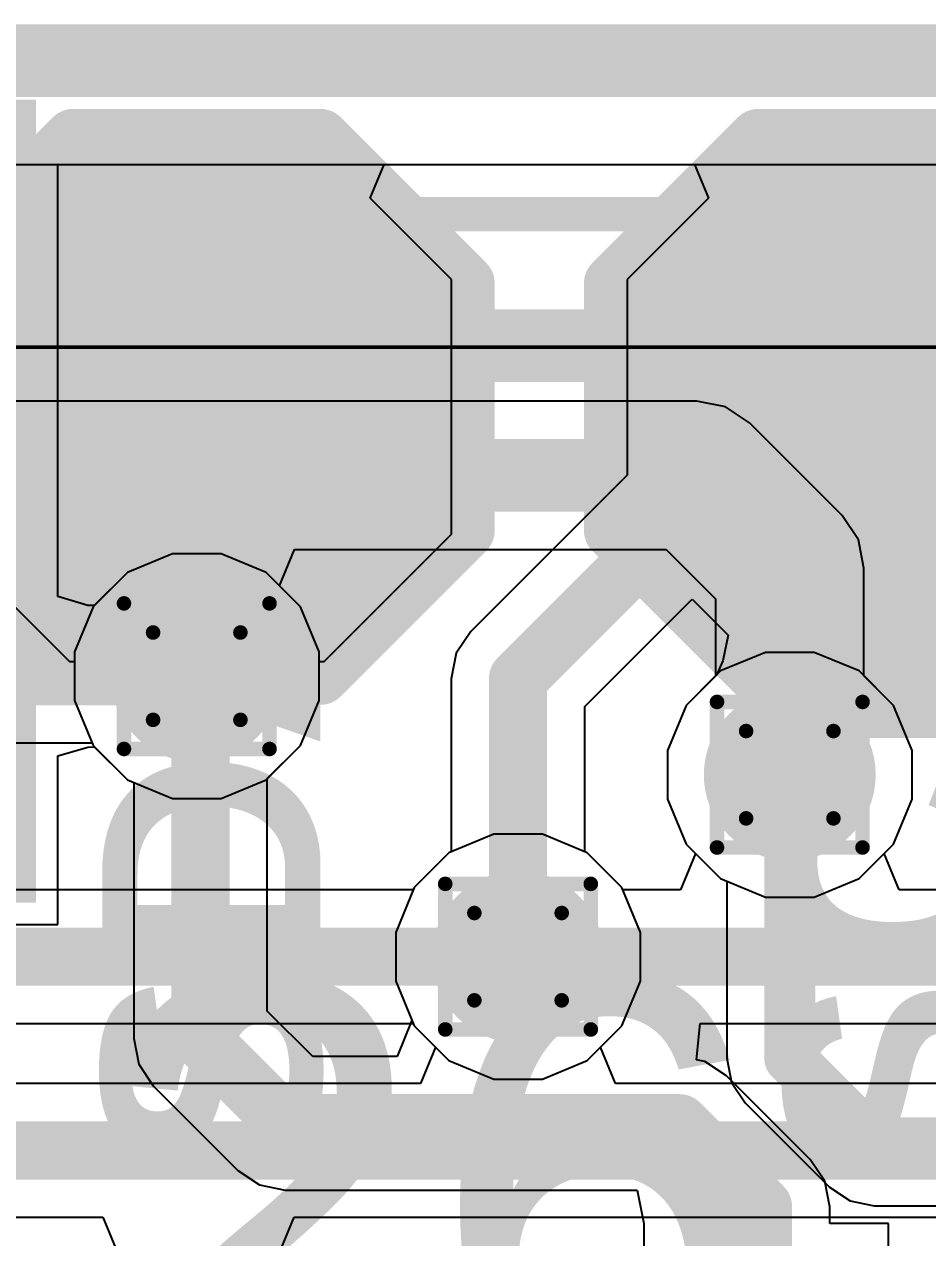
# Model space of a CAD drawing. Header units: inches. Extents: x -11 to 5433, y -4 to 5447.
# Drawn here: x 39.699 to 42.852, y 30.387 to 34.622 of the extents above; entities that cross this region are included whole.
import ezdxf

# ---------------------------------------------------------------- set-up
doc = ezdxf.new("R2010")
doc.units = ezdxf.units.IN
for name, color, linetype in [('Board_outline', 216, 'Continuous'), ('Bottom Layer', 5, 'Continuous'), ('Bottom Overlay', 54, 'Continuous'), ('Bottom Solder', 6, 'Continuous'), ('Drill Drawing', 1, 'Continuous'), ('Ground', 16, 'Continuous'), ('Mechanical 4', 56, 'Continuous'), ('Power', 76, 'Continuous'), ('Top Layer', 1, 'Continuous'), ('Top Overlay', 2, 'Continuous'), ('Top Paste', 8, 'Continuous'), ('Top Solder', 216, 'Continuous'), ('Via Holes', 16, 'Continuous')]:
    doc.layers.add(name, color=color, linetype=linetype)
doc.styles.add('Arial', font='', dxfattribs={"height": 0.2})
doc.styles.add('Arial_Bold', font='', dxfattribs={"height": 0.2})
doc.styles.get('Arial').set_extended_font_data('Arial')
doc.styles.get('Arial_Bold').set_extended_font_data('Arial', bold=True)

# ---------------------------------------------------------------- blocks, each defined once
blk = doc.blocks.new('SM06B_GHS_TB_LF__SN__B_1')
at = {"layer": 'Bottom Solder'}
blk.add_hatch(color=6, dxfattribs=at).paths.add_polyline_path([(-5.5254, 3.1497), (-4.4238, 3.1497), (-4.4238, 0.3481), (-5.5254, 0.3481)])
at = {"layer": 'Bottom Overlay'}
blk.add_lwpolyline([(-4.3101, 2.75, 0.12, 0.12, 0), (-0.45, 2.75, 0.12, 0.12, 0)], format="xyseb", dxfattribs=at)
blk.add_lwpolyline([(-4.3401, 2.75, 0.06, 0.06, 1), (-4.2801, 2.75, 0.06, 0.06, 1)], format="xyseb", close=True, dxfattribs=at)
blk = doc.blocks.new('T__________134')
at = {"layer": 'Top Layer'}
blk.add_hatch(color=1, dxfattribs=at).paths.add_polyline_path([(0.381, 0.762), (-0.381, 0.762), (-0.762, 0.381), (-0.762, -0.381), (-0.381, -0.762), (0.381, -0.762), (0.762, -0.381), (0.762, 0.381)])
at = {"layer": 'Top Paste'}
blk.add_hatch(color=8, dxfattribs=at).paths.add_polyline_path([(0.381, 0.762), (-0.381, 0.762), (-0.762, 0.381), (-0.762, -0.381), (-0.381, -0.762), (0.381, -0.762), (0.762, -0.381), (0.762, 0.381)])
at = {"layer": 'Top Solder'}
blk.add_hatch(color=216, dxfattribs=at).paths.add_polyline_path([(0.4318, 0.8636), (-0.4318, 0.8636), (-0.8636, 0.4318), (-0.8636, -0.4318), (-0.4318, -0.8636), (0.4318, -0.8636), (0.8636, -0.4318), (0.8636, 0.4318)])
at = {"layer": 'Top Overlay'}
for points in [[(-0.9398, 0.4318, 0.2, 0.2, 0), (-0.4318, 0.9398, 0.2, 0.2, 0)], [(-0.4318, 0.9398, 0.2, 0.2, 0), (0.4318, 0.9398, 0.2, 0.2, 0)], [(0.4318, 0.9398, 0.2, 0.2, 0), (0.9398, 0.4318, 0.2, 0.2, 0)], [(-0.9398, -0.4318, 0.2, 0.2, 0), (-0.9398, 0.4318, 0.2, 0.2, 0)], [(0.9398, -0.4318, 0.2, 0.2, 0), (0.9398, 0.4318, 0.2, 0.2, 0)], [(-0.9398, -0.4318, 0.2, 0.2, 0), (-0.4318, -0.9398, 0.2, 0.2, 0)], [(0.4318, -0.9398, 0.2, 0.2, 0), (0.9398, -0.4318, 0.2, 0.2, 0)], [(-0.4318, -0.9398, 0.2, 0.2, 0), (0.4318, -0.9398, 0.2, 0.2, 0)]]:
    blk.add_lwpolyline(points, format="xyseb", dxfattribs=at)
for points in [[(-0.4818, 0.9398, 0.1, 0.1, 1), (-0.3818, 0.9398, 0.1, 0.1, 1)], [(-0.4818, 0.9398, 0.1, 0.1, 1), (-0.3818, 0.9398, 0.1, 0.1, 1)], [(0.3818, 0.9398, 0.1, 0.1, 1), (0.4818, 0.9398, 0.1, 0.1, 1)], [(0.3818, 0.9398, 0.1, 0.1, 1), (0.4818, 0.9398, 0.1, 0.1, 1)], [(-0.9898, 0.4318, 0.1, 0.1, 1), (-0.8898, 0.4318, 0.1, 0.1, 1)], [(-0.9898, 0.4318, 0.1, 0.1, 1), (-0.8898, 0.4318, 0.1, 0.1, 1)], [(0.8898, 0.4318, 0.1, 0.1, 1), (0.9898, 0.4318, 0.1, 0.1, 1)], [(0.8898, 0.4318, 0.1, 0.1, 1), (0.9898, 0.4318, 0.1, 0.1, 1)], [(-0.9898, -0.4318, 0.1, 0.1, 1), (-0.8898, -0.4318, 0.1, 0.1, 1)], [(-0.9898, -0.4318, 0.1, 0.1, 1), (-0.8898, -0.4318, 0.1, 0.1, 1)], [(0.8898, -0.4318, 0.1, 0.1, 1), (0.9898, -0.4318, 0.1, 0.1, 1)], [(0.8898, -0.4318, 0.1, 0.1, 1), (0.9898, -0.4318, 0.1, 0.1, 1)], [(-0.4818, -0.9398, 0.1, 0.1, 1), (-0.3818, -0.9398, 0.1, 0.1, 1)], [(-0.4818, -0.9398, 0.1, 0.1, 1), (-0.3818, -0.9398, 0.1, 0.1, 1)], [(0.3818, -0.9398, 0.1, 0.1, 1), (0.4818, -0.9398, 0.1, 0.1, 1)], [(0.3818, -0.9398, 0.1, 0.1, 1), (0.4818, -0.9398, 0.1, 0.1, 1)]]:
    blk.add_lwpolyline(points, format="xyseb", close=True, dxfattribs=at)
blk = doc.blocks.new('T__________136')
at = {"layer": 'Top Layer'}
blk.add_hatch(color=1, dxfattribs=at).paths.add_polyline_path([(0.381, 0.762), (-0.381, 0.762), (-0.762, 0.381), (-0.762, -0.381), (-0.381, -0.762), (0.381, -0.762), (0.762, -0.381), (0.762, 0.381)])
at = {"layer": 'Top Paste'}
blk.add_hatch(color=8, dxfattribs=at).paths.add_polyline_path([(0.381, 0.762), (-0.381, 0.762), (-0.762, 0.381), (-0.762, -0.381), (-0.381, -0.762), (0.381, -0.762), (0.762, -0.381), (0.762, 0.381)])
at = {"layer": 'Top Solder'}
blk.add_hatch(color=216, dxfattribs=at).paths.add_polyline_path([(0.4318, 0.8636), (-0.4318, 0.8636), (-0.8636, 0.4318), (-0.8636, -0.4318), (-0.4318, -0.8636), (0.4318, -0.8636), (0.8636, -0.4318), (0.8636, 0.4318)])
at = {"layer": 'Top Overlay'}
for points in [[(-0.4318, 0.9398, 0.2, 0.2, 0), (-0.9398, 0.4318, 0.2, 0.2, 0)], [(0.4318, 0.9398, 0.2, 0.2, 0), (-0.4318, 0.9398, 0.2, 0.2, 0)], [(0.9398, 0.4318, 0.2, 0.2, 0), (0.4318, 0.9398, 0.2, 0.2, 0)], [(-0.9398, 0.4318, 0.2, 0.2, 0), (-0.9398, -0.4318, 0.2, 0.2, 0)], [(0.9398, 0.4318, 0.2, 0.2, 0), (0.9398, -0.4318, 0.2, 0.2, 0)], [(-0.4318, -0.9398, 0.2, 0.2, 0), (-0.9398, -0.4318, 0.2, 0.2, 0)], [(0.9398, -0.4318, 0.2, 0.2, 0), (0.4318, -0.9398, 0.2, 0.2, 0)], [(0.4318, -0.9398, 0.2, 0.2, 0), (-0.4318, -0.9398, 0.2, 0.2, 0)]]:
    blk.add_lwpolyline(points, format="xyseb", dxfattribs=at)
for points in [[(-0.4818, 0.9398, 0.1, 0.1, 1), (-0.3818, 0.9398, 0.1, 0.1, 1)], [(-0.4818, 0.9398, 0.1, 0.1, 1), (-0.3818, 0.9398, 0.1, 0.1, 1)], [(0.3818, 0.9398, 0.1, 0.1, 1), (0.4818, 0.9398, 0.1, 0.1, 1)], [(0.3818, 0.9398, 0.1, 0.1, 1), (0.4818, 0.9398, 0.1, 0.1, 1)], [(-0.9898, 0.4318, 0.1, 0.1, 1), (-0.8898, 0.4318, 0.1, 0.1, 1)], [(-0.9898, 0.4318, 0.1, 0.1, 1), (-0.8898, 0.4318, 0.1, 0.1, 1)], [(0.8898, 0.4318, 0.1, 0.1, 1), (0.9898, 0.4318, 0.1, 0.1, 1)], [(0.8898, 0.4318, 0.1, 0.1, 1), (0.9898, 0.4318, 0.1, 0.1, 1)], [(-0.9898, -0.4318, 0.1, 0.1, 1), (-0.8898, -0.4318, 0.1, 0.1, 1)], [(-0.9898, -0.4318, 0.1, 0.1, 1), (-0.8898, -0.4318, 0.1, 0.1, 1)], [(0.8898, -0.4318, 0.1, 0.1, 1), (0.9898, -0.4318, 0.1, 0.1, 1)], [(0.8898, -0.4318, 0.1, 0.1, 1), (0.9898, -0.4318, 0.1, 0.1, 1)], [(-0.4818, -0.9398, 0.1, 0.1, 1), (-0.3818, -0.9398, 0.1, 0.1, 1)], [(-0.4818, -0.9398, 0.1, 0.1, 1), (-0.3818, -0.9398, 0.1, 0.1, 1)], [(0.3818, -0.9398, 0.1, 0.1, 1), (0.4818, -0.9398, 0.1, 0.1, 1)], [(0.3818, -0.9398, 0.1, 0.1, 1), (0.4818, -0.9398, 0.1, 0.1, 1)]]:
    blk.add_lwpolyline(points, format="xyseb", close=True, dxfattribs=at)

msp = doc.modelspace()

# ---------------------------------------------------------------- hatches: boundary and pattern name
at = {"layer": 'Bottom Layer'}
h = msp.add_hatch(color=5, dxfattribs=at)
edge = h.paths.add_edge_path()
edge.add_arc((40.3006, 32.3469), 0.3, 0, 360)
h = msp.add_hatch(color=5, dxfattribs=at)
edge = h.paths.add_edge_path()
edge.add_arc((42.3704, 32.003), 0.3, 0, 360)
h = msp.add_hatch(color=5, dxfattribs=at)
edge = h.paths.add_edge_path()
edge.add_arc((41.4219, 31.368), 0.3, 0, 360)
at = {"layer": 'Ground'}
h = msp.add_hatch(color=16, dxfattribs=at)
edge = h.paths.add_edge_path()
edge.add_arc((40.3006, 32.3469), 0.3, 0, 360)
h = msp.add_hatch(color=16, dxfattribs=at)
edge = h.paths.add_edge_path()
edge.add_arc((42.3704, 32.003), 0.3, 0, 360)
h = msp.add_hatch(color=16, dxfattribs=at)
edge = h.paths.add_edge_path()
edge.add_arc((41.4219, 31.368), 0.3, 0, 360)
at = {"layer": 'Power'}
h = msp.add_hatch(color=76, dxfattribs=at)
edge = h.paths.add_edge_path()
edge.add_arc((40.3006, 32.3469), 0.3, 0, 360)
h = msp.add_hatch(color=76, dxfattribs=at)
edge = h.paths.add_edge_path()
edge.add_arc((42.3704, 32.003), 0.3, 0, 360)
h = msp.add_hatch(color=76, dxfattribs=at)
edge = h.paths.add_edge_path()
edge.add_arc((41.4219, 31.368), 0.3, 0, 360)
at = {"layer": 'Top Layer'}
h = msp.add_hatch(color=1, dxfattribs=at)
edge = h.paths.add_edge_path()
edge.add_arc((40.3006, 32.3469), 0.3, 0, 360)
h = msp.add_hatch(color=1, dxfattribs=at)
edge = h.paths.add_edge_path()
edge.add_arc((42.3704, 32.003), 0.3, 0, 360)
h = msp.add_hatch(color=1, dxfattribs=at)
edge = h.paths.add_edge_path()
edge.add_arc((41.4219, 31.368), 0.3, 0, 360)
at = {"layer": 'Via Holes'}
h = msp.add_hatch(color=7, dxfattribs=at)
edge = h.paths.add_edge_path()
edge.add_arc((40.3006, 32.3469), 0.15, 0, 360)
h = msp.add_hatch(color=7, dxfattribs=at)
edge = h.paths.add_edge_path()
edge.add_arc((42.3704, 32.003), 0.15, 0, 360)
h = msp.add_hatch(color=7, dxfattribs=at)
edge = h.paths.add_edge_path()
edge.add_arc((41.4219, 31.368), 0.15, 0, 360)

# ---------------------------------------------------------------- linework, layer by layer
at = {"layer": 'Board_outline'}
msp.add_lwpolyline([(-9.9266, 34.495, 0.254, 0.254, 0), (66.0654, 34.495, 0.254, 0.254, 0)], format="xyseb", dxfattribs=at)
at = {"layer": 'Bottom Layer'}
for p, q in [((39.8159, 34.1324), (46.0936, 34.1324)), ((39.8159, 32.6244), (39.8159, 34.1324)), ((40.2157, 32.7739), (40.0587, 32.7089)), ((40.3856, 32.7739), (40.2157, 32.7739)), ((40.5425, 32.7089), (40.3856, 32.7739)), ((40.0587, 32.7089), (39.9429, 32.593)), ((40.6626, 32.5888), (40.5425, 32.7089)), ((39.9202, 32.5941), (39.8159, 32.6244)), ((39.9429, 32.593), (39.9202, 32.5941)), ((40.7276, 32.4318), (40.6626, 32.5888)), ((40.7276, 32.262), (40.7276, 32.4318)), ((42.2855, 32.43), (42.1285, 32.365)), ((42.4554, 32.43), (42.2855, 32.43)), ((42.6123, 32.365), (42.4554, 32.43)), ((42.1285, 32.365), (42.0084, 32.2449)), ((42.7324, 32.2449), (42.6123, 32.365)), ((40.6626, 32.105), (40.7276, 32.262)), ((42.0084, 32.2449), (41.9434, 32.0879)), ((42.7974, 32.0879), (42.7324, 32.2449)), ((39.9202, 32.0997), (39.9429, 32.1008)), ((39.9429, 32.1008), (40.0587, 31.9849)), ((40.5468, 31.9893), (40.6626, 32.105)), ((39.8159, 32.0694), (39.9202, 32.0997)), ((39.8159, 31.4807), (39.8159, 32.0694)), ((41.9434, 32.0879), (41.9434, 31.9181)), ((42.7974, 31.9181), (42.7974, 32.0879)), ((40.0587, 31.9849), (40.0807, 31.9758)), ((40.0807, 31.9758), (40.0807, 31.0819)), ((40.5468, 31.1784), (40.5468, 31.9893)), ((41.9434, 31.9181), (42.0084, 31.7611)), ((42.7324, 31.7611), (42.7974, 31.9181)), ((41.337, 31.795), (41.18, 31.73)), ((41.5068, 31.795), (41.337, 31.795)), ((41.6638, 31.73), (41.5068, 31.795)), ((41.18, 31.73), (41.0599, 31.6099)), ((41.7839, 31.6099), (41.6638, 31.73)), ((42.0415, 31.7281), (41.9889, 31.6011)), ((42.0084, 31.7611), (42.0415, 31.7281)), ((42.6994, 31.7281), (42.7324, 31.7611)), ((42.752, 31.6011), (42.6994, 31.7281)), ((41.0599, 31.6099), (40.9949, 31.4529)), ((41.7875, 31.6011), (41.7839, 31.6099)), ((41.9889, 31.6011), (41.7875, 31.6011)), ((43.0508, 31.6011), (42.752, 31.6011)), ((38.5619, 31.4807), (39.8159, 31.4807)), ((40.9949, 31.4529), (40.9949, 31.2831)), ((40.9949, 31.2831), (41.0513, 31.1469)), ((40.7054, 31.0199), (40.5468, 31.1784)), ((41.0513, 31.1469), (41.0002, 31.0199)), ((42.0452, 31.0079), (42.0578, 31.1349)), ((42.0578, 31.1349), (42.9543, 31.1349)), ((40.0807, 31.0819), (40.0984, 30.9927)), ((41.0002, 31.0199), (40.7054, 31.0199)), ((42.0744, 31.0021), (42.0452, 31.0079)), ((42.15, 30.9516), (42.0744, 31.0021)), ((40.0984, 30.9927), (40.149, 30.9171)), ((40.149, 30.9171), (40.444, 30.622)), ((42.4417, 30.6599), (42.15, 30.9516)), ((40.444, 30.622), (40.5197, 30.5715)), ((42.4922, 30.5843), (42.4417, 30.6599)), ((42.51, 30.4951), (42.4922, 30.5843)), ((40.5197, 30.5715), (40.6089, 30.5537)), ((40.6089, 30.5537), (41.8377, 30.5537)), ((41.8377, 30.5537), (41.861, 30.4364)), ((42.51, 30.4364), (42.51, 30.4951)), ((41.861, 30.4364), (41.8609, 30.4364)), ((41.8609, 30.4364), (41.861, 30.4364)), ((41.861, 30.4364), (41.861, 28.4824)), ((42.715, 30.4364), (42.51, 30.4364)), ((42.715, 28.4824), (42.715, 30.4364))]:
    msp.add_line(p, q, dxfattribs=at)
for points in [[(40.3006, 32.3469, 0.2032, 0.2032, 0), (40.3138, 32.3338, 0.2032, 0.2032, 0)], [(40.3138, 31.0819, 0.2032, 0.2032, 0), (40.3138, 32.3338, 0.2032, 0.2032, 0)], [(41.4219, 31.368, 0.2032, 0.2032, 0), (43.0508, 31.368, 0.2032, 0.2032, 0)], [(40.3138, 31.0819, 0.2032, 0.2032, 0), (40.6089, 30.7868, 0.2032, 0.2032, 0)], [(40.6089, 30.7868, 0.2032, 0.2032, 0), (41.9852, 30.7868, 0.2032, 0.2032, 0)], [(41.9852, 30.7868, 0.2032, 0.2032, 0), (42.2769, 30.4951, 0.2032, 0.2032, 0)], [(42.2769, 29.4704, 0.2032, 0.2032, 0), (42.2769, 30.4951, 0.2032, 0.2032, 0)]]:
    msp.add_lwpolyline(points, format="xyseb", dxfattribs=at)
for points in [[(40.2498, 32.3469, 0.1016, 0.1016, 1), (40.3514, 32.3469, 0.1016, 0.1016, 1)], [(40.263, 32.3338, 0.1016, 0.1016, 1), (40.3646, 32.3338, 0.1016, 0.1016, 1)], [(40.263, 32.3338, 0.1016, 0.1016, 1), (40.3646, 32.3338, 0.1016, 0.1016, 1)], [(41.3711, 31.368, 0.1016, 0.1016, 1), (41.4727, 31.368, 0.1016, 0.1016, 1)], [(40.263, 31.0819, 0.1016, 0.1016, 1), (40.3646, 31.0819, 0.1016, 0.1016, 1)], [(40.263, 31.0819, 0.1016, 0.1016, 1), (40.3646, 31.0819, 0.1016, 0.1016, 1)], [(40.5581, 30.7868, 0.1016, 0.1016, 1), (40.6597, 30.7868, 0.1016, 0.1016, 1)], [(40.5581, 30.7868, 0.1016, 0.1016, 1), (40.6597, 30.7868, 0.1016, 0.1016, 1)], [(41.9344, 30.7868, 0.1016, 0.1016, 1), (42.036, 30.7868, 0.1016, 0.1016, 1)], [(41.9344, 30.7868, 0.1016, 0.1016, 1), (42.036, 30.7868, 0.1016, 0.1016, 1)], [(42.2261, 30.4951, 0.1016, 0.1016, 1), (42.3277, 30.4951, 0.1016, 0.1016, 1)], [(42.2261, 30.4951, 0.1016, 0.1016, 1), (42.3277, 30.4951, 0.1016, 0.1016, 1)]]:
    msp.add_lwpolyline(points, format="xyseb", close=True, dxfattribs=at)
at = {"layer": 'Drill Drawing'}
for points in [[(40.0466, 32.6009, 0.0508, 0.0508, 0), (40.5546, 32.6009, 0.0508, 0.0508, 0)], [(40.0466, 32.0929, 0.0508, 0.0508, 0), (40.0466, 32.6009, 0.0508, 0.0508, 0)], [(40.5546, 32.0929, 0.0508, 0.0508, 0), (40.5546, 32.6009, 0.0508, 0.0508, 0)], [(40.1482, 32.4993, 0.0508, 0.0508, 0), (40.453, 32.4993, 0.0508, 0.0508, 0)], [(40.1482, 32.1945, 0.0508, 0.0508, 0), (40.1482, 32.4993, 0.0508, 0.0508, 0)], [(40.453, 32.1945, 0.0508, 0.0508, 0), (40.453, 32.4993, 0.0508, 0.0508, 0)], [(42.1164, 32.257, 0.0508, 0.0508, 0), (42.6244, 32.257, 0.0508, 0.0508, 0)], [(42.1164, 31.749, 0.0508, 0.0508, 0), (42.1164, 32.257, 0.0508, 0.0508, 0)], [(42.6244, 31.749, 0.0508, 0.0508, 0), (42.6244, 32.257, 0.0508, 0.0508, 0)], [(40.1482, 32.1945, 0.0508, 0.0508, 0), (40.453, 32.1945, 0.0508, 0.0508, 0)], [(42.218, 32.1554, 0.0508, 0.0508, 0), (42.5228, 32.1554, 0.0508, 0.0508, 0)], [(42.218, 31.8506, 0.0508, 0.0508, 0), (42.218, 32.1554, 0.0508, 0.0508, 0)], [(42.5228, 31.8506, 0.0508, 0.0508, 0), (42.5228, 32.1554, 0.0508, 0.0508, 0)], [(40.0466, 32.0929, 0.0508, 0.0508, 0), (40.5546, 32.0929, 0.0508, 0.0508, 0)], [(42.218, 31.8506, 0.0508, 0.0508, 0), (42.5228, 31.8506, 0.0508, 0.0508, 0)], [(42.1164, 31.749, 0.0508, 0.0508, 0), (42.6244, 31.749, 0.0508, 0.0508, 0)], [(41.1679, 31.622, 0.0508, 0.0508, 0), (41.6759, 31.622, 0.0508, 0.0508, 0)], [(41.1679, 31.114, 0.0508, 0.0508, 0), (41.1679, 31.622, 0.0508, 0.0508, 0)], [(41.6759, 31.114, 0.0508, 0.0508, 0), (41.6759, 31.622, 0.0508, 0.0508, 0)], [(41.2695, 31.5204, 0.0508, 0.0508, 0), (41.5743, 31.5204, 0.0508, 0.0508, 0)], [(41.2695, 31.2156, 0.0508, 0.0508, 0), (41.2695, 31.5204, 0.0508, 0.0508, 0)], [(41.5743, 31.2156, 0.0508, 0.0508, 0), (41.5743, 31.5204, 0.0508, 0.0508, 0)], [(41.2695, 31.2156, 0.0508, 0.0508, 0), (41.5743, 31.2156, 0.0508, 0.0508, 0)], [(41.1679, 31.114, 0.0508, 0.0508, 0), (41.6759, 31.114, 0.0508, 0.0508, 0)]]:
    msp.add_lwpolyline(points, format="xyseb", dxfattribs=at)
for points in [[(40.0339, 32.6009, 0.0254, 0.0254, 1), (40.0593, 32.6009, 0.0254, 0.0254, 1)], [(40.0339, 32.6009, 0.0254, 0.0254, 1), (40.0593, 32.6009, 0.0254, 0.0254, 1)], [(40.5419, 32.6009, 0.0254, 0.0254, 1), (40.5673, 32.6009, 0.0254, 0.0254, 1)], [(40.5419, 32.6009, 0.0254, 0.0254, 1), (40.5673, 32.6009, 0.0254, 0.0254, 1)], [(40.1355, 32.4993, 0.0254, 0.0254, 1), (40.1609, 32.4993, 0.0254, 0.0254, 1)], [(40.1355, 32.4993, 0.0254, 0.0254, 1), (40.1609, 32.4993, 0.0254, 0.0254, 1)], [(40.4403, 32.4993, 0.0254, 0.0254, 1), (40.4657, 32.4993, 0.0254, 0.0254, 1)], [(40.4403, 32.4993, 0.0254, 0.0254, 1), (40.4657, 32.4993, 0.0254, 0.0254, 1)], [(42.1037, 32.257, 0.0254, 0.0254, 1), (42.1291, 32.257, 0.0254, 0.0254, 1)], [(42.1037, 32.257, 0.0254, 0.0254, 1), (42.1291, 32.257, 0.0254, 0.0254, 1)], [(42.6117, 32.257, 0.0254, 0.0254, 1), (42.6371, 32.257, 0.0254, 0.0254, 1)], [(42.6117, 32.257, 0.0254, 0.0254, 1), (42.6371, 32.257, 0.0254, 0.0254, 1)], [(40.1355, 32.1945, 0.0254, 0.0254, 1), (40.1609, 32.1945, 0.0254, 0.0254, 1)], [(40.1355, 32.1945, 0.0254, 0.0254, 1), (40.1609, 32.1945, 0.0254, 0.0254, 1)], [(40.4403, 32.1945, 0.0254, 0.0254, 1), (40.4657, 32.1945, 0.0254, 0.0254, 1)], [(40.4403, 32.1945, 0.0254, 0.0254, 1), (40.4657, 32.1945, 0.0254, 0.0254, 1)], [(42.2053, 32.1554, 0.0254, 0.0254, 1), (42.2307, 32.1554, 0.0254, 0.0254, 1)], [(42.2053, 32.1554, 0.0254, 0.0254, 1), (42.2307, 32.1554, 0.0254, 0.0254, 1)], [(42.5101, 32.1554, 0.0254, 0.0254, 1), (42.5355, 32.1554, 0.0254, 0.0254, 1)], [(42.5101, 32.1554, 0.0254, 0.0254, 1), (42.5355, 32.1554, 0.0254, 0.0254, 1)], [(40.0339, 32.0929, 0.0254, 0.0254, 1), (40.0593, 32.0929, 0.0254, 0.0254, 1)], [(40.0339, 32.0929, 0.0254, 0.0254, 1), (40.0593, 32.0929, 0.0254, 0.0254, 1)], [(40.5419, 32.0929, 0.0254, 0.0254, 1), (40.5673, 32.0929, 0.0254, 0.0254, 1)], [(40.5419, 32.0929, 0.0254, 0.0254, 1), (40.5673, 32.0929, 0.0254, 0.0254, 1)], [(42.2053, 31.8506, 0.0254, 0.0254, 1), (42.2307, 31.8506, 0.0254, 0.0254, 1)], [(42.2053, 31.8506, 0.0254, 0.0254, 1), (42.2307, 31.8506, 0.0254, 0.0254, 1)], [(42.5101, 31.8506, 0.0254, 0.0254, 1), (42.5355, 31.8506, 0.0254, 0.0254, 1)], [(42.5101, 31.8506, 0.0254, 0.0254, 1), (42.5355, 31.8506, 0.0254, 0.0254, 1)], [(42.1037, 31.749, 0.0254, 0.0254, 1), (42.1291, 31.749, 0.0254, 0.0254, 1)], [(42.1037, 31.749, 0.0254, 0.0254, 1), (42.1291, 31.749, 0.0254, 0.0254, 1)], [(42.6117, 31.749, 0.0254, 0.0254, 1), (42.6371, 31.749, 0.0254, 0.0254, 1)], [(42.6117, 31.749, 0.0254, 0.0254, 1), (42.6371, 31.749, 0.0254, 0.0254, 1)], [(41.1552, 31.622, 0.0254, 0.0254, 1), (41.1806, 31.622, 0.0254, 0.0254, 1)], [(41.1552, 31.622, 0.0254, 0.0254, 1), (41.1806, 31.622, 0.0254, 0.0254, 1)], [(41.6632, 31.622, 0.0254, 0.0254, 1), (41.6886, 31.622, 0.0254, 0.0254, 1)], [(41.6632, 31.622, 0.0254, 0.0254, 1), (41.6886, 31.622, 0.0254, 0.0254, 1)], [(41.2568, 31.5204, 0.0254, 0.0254, 1), (41.2822, 31.5204, 0.0254, 0.0254, 1)], [(41.2568, 31.5204, 0.0254, 0.0254, 1), (41.2822, 31.5204, 0.0254, 0.0254, 1)], [(41.5616, 31.5204, 0.0254, 0.0254, 1), (41.587, 31.5204, 0.0254, 0.0254, 1)], [(41.5616, 31.5204, 0.0254, 0.0254, 1), (41.587, 31.5204, 0.0254, 0.0254, 1)], [(41.2568, 31.2156, 0.0254, 0.0254, 1), (41.2822, 31.2156, 0.0254, 0.0254, 1)], [(41.2568, 31.2156, 0.0254, 0.0254, 1), (41.2822, 31.2156, 0.0254, 0.0254, 1)], [(41.5616, 31.2156, 0.0254, 0.0254, 1), (41.587, 31.2156, 0.0254, 0.0254, 1)], [(41.5616, 31.2156, 0.0254, 0.0254, 1), (41.587, 31.2156, 0.0254, 0.0254, 1)], [(41.1552, 31.114, 0.0254, 0.0254, 1), (41.1806, 31.114, 0.0254, 0.0254, 1)], [(41.1552, 31.114, 0.0254, 0.0254, 1), (41.1806, 31.114, 0.0254, 0.0254, 1)], [(41.6632, 31.114, 0.0254, 0.0254, 1), (41.6886, 31.114, 0.0254, 0.0254, 1)], [(41.6632, 31.114, 0.0254, 0.0254, 1), (41.6886, 31.114, 0.0254, 0.0254, 1)]]:
    msp.add_lwpolyline(points, format="xyseb", close=True, dxfattribs=at)
at = {"layer": 'Ground'}
for p, q in [((32.6013, 34.1324), (46.0936, 34.1324)), ((42.0465, 33.3071), (33.9396, 33.3071)), ((42.1456, 33.2873), (42.0465, 33.3071)), ((42.2296, 33.2312), (42.1456, 33.2873)), ((42.5535, 32.9073), (42.2296, 33.2312)), ((42.6097, 32.8233), (42.5535, 32.9073)), ((42.6294, 32.7242), (42.6097, 32.8233)), ((40.5893, 32.6621), (40.6419, 32.7891)), ((40.6419, 32.7891), (41.9392, 32.7891)), ((41.9392, 32.7891), (42.1114, 32.6169)), ((42.6294, 32.3479), (42.6294, 32.7242)), ((40.6626, 32.5888), (40.5893, 32.6621)), ((42.1114, 32.6169), (42.1114, 32.3479)), ((40.7276, 32.4318), (40.6626, 32.5888)), ((40.7276, 32.262), (40.7276, 32.4318)), ((42.1114, 32.3479), (42.0084, 32.2449)), ((42.7324, 32.2449), (42.6294, 32.3479)), ((40.6626, 32.105), (40.7276, 32.262)), ((42.0084, 32.2449), (41.9434, 32.0879)), ((42.7974, 32.0879), (42.7324, 32.2449)), ((36.0483, 32.1138), (39.935, 32.1138)), ((39.935, 32.1138), (39.9386, 32.105)), ((39.9386, 32.105), (40.0587, 31.9849)), ((40.5425, 31.9849), (40.6626, 32.105)), ((41.9434, 32.0879), (41.9434, 31.9181)), ((42.7974, 31.9181), (42.7974, 32.0879)), ((40.0587, 31.9849), (40.2157, 31.9199)), ((40.3856, 31.9199), (40.5425, 31.9849)), ((40.2157, 31.9199), (40.3856, 31.9199)), ((41.9434, 31.9181), (42.0084, 31.7611)), ((42.7324, 31.7611), (42.7974, 31.9181)), ((41.337, 31.795), (41.18, 31.73)), ((41.5068, 31.795), (41.337, 31.795)), ((41.6638, 31.73), (41.5068, 31.795)), ((41.18, 31.73), (41.0599, 31.6099)), ((41.7839, 31.6099), (41.6638, 31.73)), ((42.0084, 31.7611), (42.1285, 31.641)), ((42.6123, 31.641), (42.7324, 31.7611)), ((42.1285, 31.641), (42.2855, 31.576)), ((42.4554, 31.576), (42.6123, 31.641)), ((41.0563, 31.6011), (37.1561, 31.6011)), ((41.0599, 31.6099), (41.0563, 31.6011)), ((41.8489, 31.4529), (41.7839, 31.6099)), ((42.2855, 31.576), (42.4554, 31.576)), ((41.8489, 31.2831), (41.8489, 31.4529)), ((41.7839, 31.1261), (41.8489, 31.2831)), ((37.2526, 31.1349), (41.0563, 31.1349)), ((41.0563, 31.1349), (41.0599, 31.1261)), ((41.0599, 31.1261), (41.18, 31.006)), ((41.6638, 31.006), (41.7839, 31.1261)), ((41.18, 31.006), (41.337, 30.941)), ((41.5068, 30.941), (41.6638, 31.006)), ((41.337, 30.941), (41.5068, 30.941))]:
    msp.add_line(p, q, dxfattribs=at)
for points in [[(33.9396, 33.0481, 0.254, 0.254, 0), (42.0465, 33.0481, 0.254, 0.254, 0)], [(42.0465, 33.0481, 0.254, 0.254, 0), (42.3704, 32.7242, 0.254, 0.254, 0)], [(42.3704, 32.003, 0.254, 0.254, 0), (42.3704, 32.7242, 0.254, 0.254, 0)], [(35.9518, 32.3469, 0.2032, 0.2032, 0), (40.3006, 32.3469, 0.2032, 0.2032, 0)], [(37.1561, 31.368, 0.2032, 0.2032, 0), (41.4219, 31.368, 0.2032, 0.2032, 0)]]:
    msp.add_lwpolyline(points, format="xyseb", dxfattribs=at)
for points in [[(41.983, 33.0481, 0.127, 0.127, 1), (42.11, 33.0481, 0.127, 0.127, 1)], [(41.983, 33.0481, 0.127, 0.127, 1), (42.11, 33.0481, 0.127, 0.127, 1)], [(42.3069, 32.7242, 0.127, 0.127, 1), (42.4339, 32.7242, 0.127, 0.127, 1)], [(42.3069, 32.7242, 0.127, 0.127, 1), (42.4339, 32.7242, 0.127, 0.127, 1)], [(40.2498, 32.3469, 0.1016, 0.1016, 1), (40.3514, 32.3469, 0.1016, 0.1016, 1)], [(42.3069, 32.003, 0.127, 0.127, 1), (42.4339, 32.003, 0.127, 0.127, 1)], [(41.3711, 31.368, 0.1016, 0.1016, 1), (41.4727, 31.368, 0.1016, 0.1016, 1)]]:
    msp.add_lwpolyline(points, format="xyseb", close=True, dxfattribs=at)
at = {"layer": 'Mechanical 4'}
for points in [[(-2.5, 33.5, 0.254, 0.254, 0), (67.5, 33.5, 0.254, 0.254, 0)], [(-2.5028, 33.495, 0.0127, 0.0127, 0), (67.4972, 33.495, 0.0127, 0.0127, 0)]]:
    msp.add_lwpolyline(points, format="xyseb", dxfattribs=at)
at = {"layer": 'Power'}
for p, q in [((16.995, 34.1324), (45.8645, 34.1324)), ((40.2157, 32.7739), (40.0587, 32.7089)), ((40.3856, 32.7739), (40.2157, 32.7739)), ((40.5425, 32.7089), (40.3856, 32.7739)), ((40.0587, 32.7089), (39.9386, 32.5888)), ((40.6626, 32.5888), (40.5425, 32.7089)), ((39.9386, 32.5888), (39.8736, 32.4318)), ((40.7276, 32.4318), (40.6626, 32.5888)), ((39.8736, 32.4318), (39.8736, 32.262)), ((40.7276, 32.262), (40.7276, 32.4318)), ((42.2855, 32.43), (42.1285, 32.365)), ((42.4554, 32.43), (42.2855, 32.43)), ((42.6123, 32.365), (42.4554, 32.43)), ((42.1285, 32.365), (42.0084, 32.2449)), ((42.7324, 32.2449), (42.6123, 32.365)), ((39.8736, 32.262), (39.9386, 32.105)), ((40.6626, 32.105), (40.7276, 32.262)), ((42.0084, 32.2449), (41.9434, 32.0879)), ((42.7974, 32.0879), (42.7324, 32.2449)), ((39.9386, 32.105), (40.0587, 31.9849)), ((40.5425, 31.9849), (40.6626, 32.105)), ((41.9434, 32.0879), (41.9434, 31.9181)), ((42.7974, 31.9181), (42.7974, 32.0879)), ((40.0587, 31.9849), (40.2157, 31.9199)), ((40.3856, 31.9199), (40.5425, 31.9849)), ((40.2157, 31.9199), (40.3856, 31.9199)), ((41.9434, 31.9181), (42.0084, 31.7611)), ((42.7324, 31.7611), (42.7974, 31.9181)), ((41.337, 31.795), (41.18, 31.73)), ((41.5068, 31.795), (41.337, 31.795)), ((41.6638, 31.73), (41.5068, 31.795)), ((41.18, 31.73), (41.0599, 31.6099)), ((41.7839, 31.6099), (41.6638, 31.73)), ((42.0084, 31.7611), (42.1285, 31.641)), ((42.6123, 31.641), (42.7324, 31.7611)), ((42.1285, 31.641), (42.2855, 31.576)), ((42.4554, 31.576), (42.6123, 31.641)), ((41.0599, 31.6099), (40.9949, 31.4529)), ((41.8489, 31.4529), (41.7839, 31.6099)), ((42.2855, 31.576), (42.4554, 31.576)), ((40.9949, 31.4529), (40.9949, 31.2831)), ((41.8489, 31.2831), (41.8489, 31.4529)), ((40.9949, 31.2831), (41.0599, 31.1261)), ((41.7839, 31.1261), (41.8489, 31.2831)), ((41.0599, 31.1261), (41.1342, 31.0519)), ((41.7096, 31.0519), (41.7839, 31.1261)), ((41.1342, 31.0519), (41.0816, 30.9249)), ((41.7623, 30.9249), (41.7096, 31.0519)), ((41.0816, 30.9249), (35.8837, 30.9249)), ((44.7101, 30.9249), (41.7623, 30.9249)), ((35.8837, 30.4587), (39.9729, 30.4587)), ((39.9729, 30.4587), (40.0255, 30.3317)), ((40.5885, 30.3317), (40.6411, 30.4587)), ((40.6411, 30.4587), (44.8066, 30.4587))]:
    msp.add_line(p, q, dxfattribs=at)
msp.add_lwpolyline([(35.518, 30.6918, 0.2032, 0.2032, 0), (44.8066, 30.6918, 0.2032, 0.2032, 0)], format="xyseb", dxfattribs=at)
at = {"layer": 'Top Layer'}
for p, q in [((40.9057, 34.0151), (40.9543, 34.1324)), ((40.9543, 34.1324), (42.0382, 34.1324)), ((42.0382, 34.1324), (42.0868, 34.0151)), ((41.1896, 33.7312), (40.9057, 34.0151)), ((42.0868, 34.0151), (41.8029, 33.7312)), ((41.1896, 32.8422), (41.1896, 33.7312)), ((41.8029, 33.7312), (41.8029, 33.0488)), ((41.8029, 33.0488), (41.2571, 32.503)), ((39.4116, 32.8422), (39.8561, 32.3977)), ((40.7451, 32.3977), (41.1896, 32.8422)), ((41.655, 32.2416), (42.0292, 32.6159)), ((42.0292, 32.6159), (42.1549, 32.4902)), ((41.2571, 32.503), (41.2066, 32.4274)), ((42.1549, 32.4902), (42.1371, 32.401)), ((39.8561, 32.3977), (39.8736, 32.3977)), ((39.8736, 32.3977), (39.8736, 32.262)), ((40.7276, 32.262), (40.7276, 32.3977)), ((40.7276, 32.3977), (40.7451, 32.3977)), ((41.2066, 32.4274), (41.1888, 32.3382)), ((42.1371, 32.401), (42.1145, 32.351)), ((41.1888, 32.3382), (41.1888, 31.7336)), ((42.1145, 32.351), (42.0084, 32.2449)), ((39.8736, 32.262), (39.9386, 32.105)), ((40.6626, 32.105), (40.7276, 32.262)), ((41.655, 31.7336), (41.655, 32.2416)), ((42.0084, 32.2449), (41.9434, 32.0879)), ((39.9386, 32.105), (40.0587, 31.9849)), ((40.5425, 31.9849), (40.6626, 32.105)), ((41.9434, 32.0879), (41.9434, 31.9181)), ((40.0587, 31.9849), (40.2157, 31.9199)), ((40.3856, 31.9199), (40.5425, 31.9849)), ((40.2157, 31.9199), (40.3856, 31.9199)), ((41.9434, 31.9181), (42.0084, 31.7611)), ((41.18, 31.73), (41.0599, 31.6099)), ((41.1888, 31.7336), (41.18, 31.73)), ((41.6638, 31.73), (41.655, 31.7336)), ((41.7839, 31.6099), (41.6638, 31.73)), ((42.0084, 31.7611), (42.1285, 31.641)), ((42.1285, 31.641), (42.1503, 31.632)), ((41.0599, 31.6099), (40.9949, 31.4529)), ((41.8489, 31.4529), (41.7839, 31.6099)), ((42.1503, 31.632), (42.1503, 31.0133)), ((40.9949, 31.4529), (40.9949, 31.2831)), ((41.8489, 31.2831), (41.8489, 31.4529)), ((40.9949, 31.2831), (41.0599, 31.1261)), ((41.7839, 31.1261), (41.8489, 31.2831)), ((41.0599, 31.1261), (41.18, 31.006)), ((41.6638, 31.006), (41.7839, 31.1261)), ((41.18, 31.006), (41.337, 30.941)), ((41.5068, 30.941), (41.6638, 31.006)), ((42.1503, 31.0133), (42.167, 30.9291)), ((41.337, 30.941), (41.5068, 30.941)), ((42.167, 30.9291), (42.2148, 30.8576)), ((42.2148, 30.8576), (42.5093, 30.5631)), ((42.5093, 30.5631), (42.5807, 30.5154)), ((42.5807, 30.5154), (42.6649, 30.4987)), ((42.6649, 30.4987), (44.6795, 30.4987))]:
    msp.add_line(p, q, dxfattribs=at)
for points in [[(40.3006, 32.3469, 0.2032, 0.2032, 0), (40.3006, 33.2867, 0.2032, 0.2032, 0)], [(41.4219, 32.3382, 0.2032, 0.2032, 0), (42.3704, 33.2867, 0.2032, 0.2032, 0)], [(42.3704, 33.2867, 0.2032, 0.2032, 0), (42.6919, 33.2867, 0.2032, 0.2032, 0)], [(41.4219, 31.368, 0.2032, 0.2032, 0), (41.4219, 32.3382, 0.2032, 0.2032, 0)], [(42.3704, 31.0133, 0.1778, 0.1778, 0), (42.3704, 32.003, 0.1778, 0.1778, 0)], [(42.3704, 31.0133, 0.1778, 0.1778, 0), (42.6649, 30.7188, 0.1778, 0.1778, 0)], [(42.6649, 30.7188, 0.1778, 0.1778, 0), (44.9065, 30.7188, 0.1778, 0.1778, 0)]]:
    msp.add_lwpolyline(points, format="xyseb", dxfattribs=at)
for points in [[(40.2498, 33.2867, 0.1016, 0.1016, 1), (40.3514, 33.2867, 0.1016, 0.1016, 1)], [(42.3196, 33.2867, 0.1016, 0.1016, 1), (42.4212, 33.2867, 0.1016, 0.1016, 1)], [(42.3196, 33.2867, 0.1016, 0.1016, 1), (42.4212, 33.2867, 0.1016, 0.1016, 1)], [(42.6411, 33.2867, 0.1016, 0.1016, 1), (42.7427, 33.2867, 0.1016, 0.1016, 1)], [(40.2498, 32.3469, 0.1016, 0.1016, 1), (40.3514, 32.3469, 0.1016, 0.1016, 1)], [(41.3711, 32.3382, 0.1016, 0.1016, 1), (41.4727, 32.3382, 0.1016, 0.1016, 1)], [(41.3711, 32.3382, 0.1016, 0.1016, 1), (41.4727, 32.3382, 0.1016, 0.1016, 1)], [(42.326, 32.003, 0.0889, 0.0889, 1), (42.4149, 32.003, 0.0889, 0.0889, 1)], [(41.3711, 31.368, 0.1016, 0.1016, 1), (41.4727, 31.368, 0.1016, 0.1016, 1)], [(42.326, 31.0133, 0.0889, 0.0889, 1), (42.4149, 31.0133, 0.0889, 0.0889, 1)], [(42.326, 31.0133, 0.0889, 0.0889, 1), (42.4149, 31.0133, 0.0889, 0.0889, 1)], [(42.6205, 30.7188, 0.0889, 0.0889, 1), (42.7094, 30.7188, 0.0889, 0.0889, 1)], [(42.6205, 30.7188, 0.0889, 0.0889, 1), (42.7094, 30.7188, 0.0889, 0.0889, 1)]]:
    msp.add_lwpolyline(points, format="xyseb", close=True, dxfattribs=at)

# ---------------------------------------------------------------- block references
for name, p in [('SM06B_GHS_TB_LF__SN__B_1', (44.1635, 31.2088)), ('T__________134', (42.6919, 33.2867))]:
    msp.add_blockref(name, p)
at = {"rotation": 180}
msp.add_blockref('T__________136', (40.3006, 33.2867), dxfattribs=at)

# ---------------------------------------------------------------- texts
at = {"layer": 'Mechanical 4', "style": 'Arial'}
msp.add_text('26.80mm', height=1.524, dxfattribs=at).set_placement((39.9275, 29.7715))
at = {"layer": 'Top Overlay', "style": 'Arial_Bold'}
for s, p in [('SDA', (40.7325, 30.6137)), ('SCL', (43.1145, 30.5811))]:
    msp.add_text(s, height=0.762, rotation=90, dxfattribs=at).set_placement(p)

doc.saveas('drawing.dxf')
